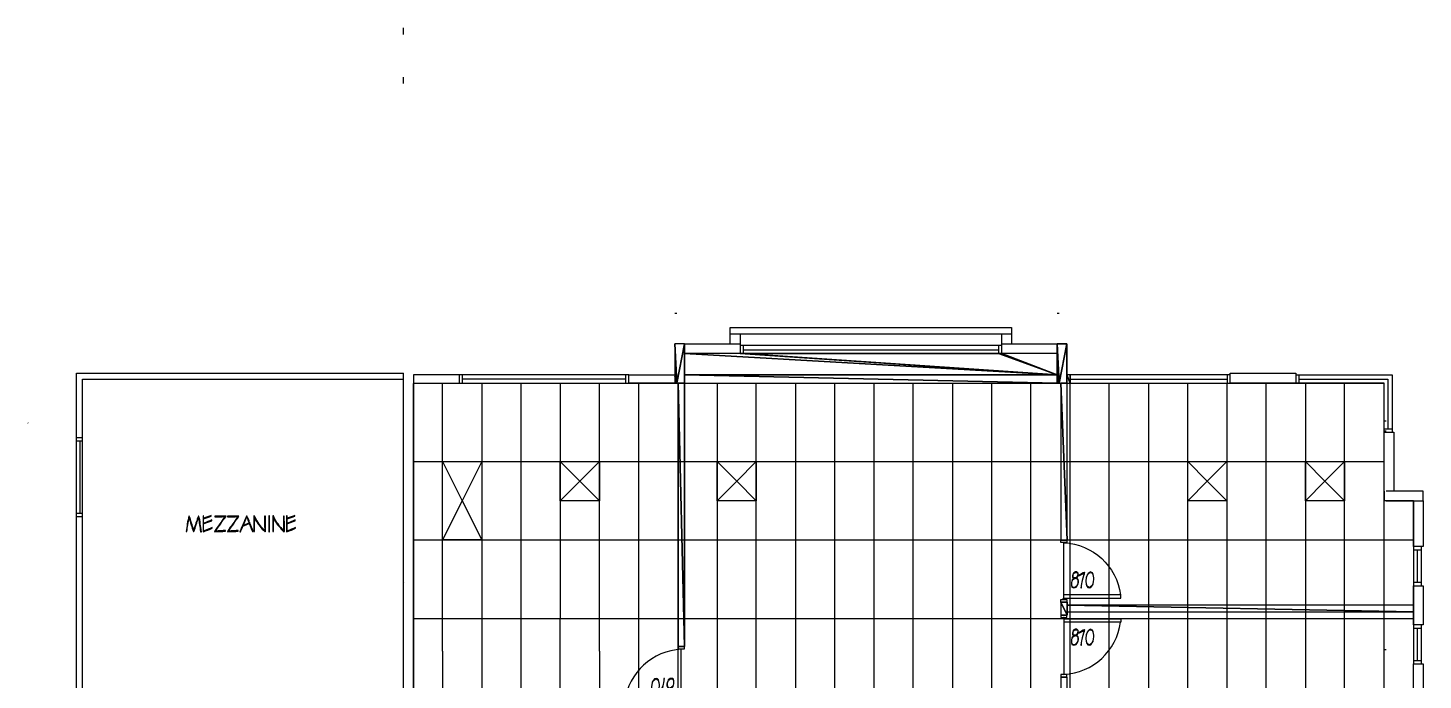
# Model space of a CAD drawing. Header units: millimetres. Extents: x -105583 to -84239, y 226362 to 247787.
# Drawn here: x -105583 to -84239, y 237806 to 247787 of the extents above; entities that cross this region are included whole.
import ezdxf

# ---------------------------------------------------------------- set-up
doc = ezdxf.new("R2010")
doc.units = ezdxf.units.MM
doc.header["$LTSCALE"] = 25.4
doc.linetypes.add('HIDDEN', pattern=[0.375, 0.25, -0.125])
doc.layers.get('0').update_dxf_attribs({"true_color": 0xff5454})
for name, color, linetype, true_color in [('02_Lvl_1', 7, 'Continuous', 0x009987), ('AC', 3, 'Continuous', 0x00ff00), ('Door', 7, 'Continuous', 0x009987), ('PDF_DOORS', 7, 'Continuous', 0x000000), ('PDF_FASCIA', 7, 'Continuous', 0x000000), ('PDF_HATCH', 7, 'Continuous', 0x000000), ('PDF_PANELS', 1, 'Continuous', 0xff0000), ('PDF_PARTITIONS', 7, 'Continuous', 0x000000), ('PDF_SECTION', 7, 'Continuous', 0x000000), ('PDF_WINDOWS', 7, 'HIDDEN', 0x000000), ('Tiles', 7, 'HIDDEN', 0xb3b3b3)]:
    doc.layers.add(name, color=color, linetype=linetype, true_color=true_color)

# ---------------------------------------------------------------- blocks, each defined once
blk = doc.blocks.new('Group_13')
at = {"layer": 'AC', "color": 0}
for p, q in [((0, 600), (300, 300)), ((0, 600), (600, 600)), ((0, 0), (0, 600)), ((600, 600), (300, 300)), ((600, 600), (600, 0)), ((300, 300), (0, 0)), ((300, 300), (600, 0)), ((600, 0), (0, 0))]:
    blk.add_line(p, q, dxfattribs=at)
blk = doc.blocks.new('Group_22')
at = {"layer": 'AC', "color": 0}
for p, q in [((0, 600), (300, 300)), ((0, 600), (600, 600)), ((0, 0), (0, 600)), ((600, 600), (300, 300)), ((600, 600), (600, 0)), ((300, 300), (0, 0)), ((300, 300), (600, 0)), ((600, 0), (0, 0))]:
    blk.add_line(p, q, dxfattribs=at)
blk.add_blockref('Group_13', (0, 0), dxfattribs=at)
blk = doc.blocks.new('Group_1')
at = {"layer": 'PDF_FASCIA', "color": 7, "true_color": 0xffffff}
for p, q in [((10854, 27203), (12145, 27203)), ((10854, 27102), (10854, 27203)), ((12145, 27203), (15155, 27203)), ((15155, 27203), (15155, 27102)), ((10156, 26954), (10854, 26954)), ((10854, 26954), (10854, 27102)), ((11007, 27102), (10854, 27102)), ((10854, 26954), (11007, 26954)), ((11007, 27102), (11007, 26954)), ((15007, 27102), (11007, 27102)), ((11007, 26954), (11007, 26928)), ((11007, 26928), (11007, 26805)), ((15155, 27102), (15007, 27102)), ((15007, 26954), (15007, 27102)), ((15007, 26954), (15155, 26954)), ((15007, 26928), (15007, 26954)), ((15007, 26805), (15007, 26928)), ((15155, 27102), (15155, 26954)), ((15155, 26954), (15591, 26954)), ((15591, 26954), (15854, 26954)), ((11007, 26805), (10156, 26805)), ((15854, 26805), (15007, 26805)), ((21306, 23855), (21306, 24553)), ((21455, 24553), (21455, 23855)), ((21429, 23855), (21306, 23855)), ((21455, 23855), (21429, 23855)), ((21306, 23254), (21429, 23254)), ((21306, 22653), (21306, 23254)), ((21429, 23254), (21455, 23254)), ((21455, 23254), (21455, 22653)), ((21429, 22653), (21306, 22653)), ((21455, 22653), (21429, 22653)), ((21306, 22056), (21429, 22056)), ((21306, 21353), (21306, 22056)), ((21429, 22056), (21455, 22056)), ((21455, 22056), (21455, 21353))]:
    blk.add_line(p, q, dxfattribs=at)
at = {"layer": 'PDF_PANELS', "color": 7, "true_color": 0xffffff}
for p, q in [((10156, 26954), (10008, 26954)), ((10008, 26954), (10008, 26479)), ((10156, 26805), (10156, 26954)), ((15854, 26954), (16006, 26954)), ((15854, 26805), (15854, 26954)), ((16006, 26954), (16006, 26479)), ((10156, 26479), (10156, 26805)), ((10156, 26479), (10156, 26805)), ((15854, 26479), (15854, 26805)), ((15854, 26479), (15854, 26805)), ((5855, 26412), (5855, 26505)), ((10008, 26479), (10008, 26454)), ((10156, 26352), (10156, 26479)), ((10156, 26352), (10156, 26479)), ((15854, 26454), (15854, 26479)), ((15854, 26454), (15854, 26479)), ((16006, 26479), (16006, 26352)), ((16006, 26479), (16006, 26352)), ((18504, 26505), (19507, 26505)), ((18504, 26479), (18504, 26505)), ((18504, 26352), (18504, 26479)), ((19507, 26505), (19507, 26479)), ((19507, 26479), (19507, 26352)), ((5855, 24473), (5855, 26412)), ((6007, 26352), (6007, 21133)), ((10008, 26454), (10008, 26352)), ((15854, 26352), (15854, 26454)), ((15854, 26352), (15854, 26454)), ((19507, 26352), (18504, 26352)), ((20858, 25603), (20980, 25603)), ((20858, 24803), (20858, 25603)), ((20980, 25603), (21006, 25603)), ((21006, 25603), (21006, 24701)), ((20858, 24701), (20858, 24803)), ((20858, 24701), (20858, 24655)), ((20858, 24655), (20858, 24553)), ((21006, 24701), (20887, 24701)), ((20887, 24553), (21306, 24553)), ((21455, 24701), (21006, 24701)), ((21306, 24553), (21455, 24553)), ((21455, 24553), (21455, 24701)), ((5855, 22246), (5855, 24473)), ((5855, 22229), (5855, 22246)), ((5859, 22229), (5855, 22229)), ((5855, 22225), (5855, 22229)), ((5855, 21891), (5855, 22225)), ((5855, 21878), (5855, 21891)), ((5855, 20963), (5855, 21878))]:
    blk.add_line(p, q, dxfattribs=at)
at = {"layer": 'PDF_PARTITIONS', "color": 7, "true_color": 0xffffff}
for p, q in [((855, 26505), (5855, 26505)), ((855, 25514), (855, 26505)), ((6007, 26479), (6007, 26467)), ((6706, 26479), (6007, 26479)), ((6706, 26479), (6706, 26352)), ((9305, 26352), (9305, 26479)), ((9305, 26479), (10008, 26479)), ((944, 26412), (5855, 26412)), ((944, 25514), (944, 26412)), ((6007, 26467), (6007, 26424)), ((6007, 26424), (6007, 26352)), ((6007, 26352), (6408, 26352)), ((6425, 26352), (6706, 26352)), ((10008, 26352), (9305, 26352)), ((114, 25743), (110, 25748)), ((855, 25463), (855, 25514)), ((855, 24363), (855, 25463)), ((944, 25463), (944, 25514)), ((944, 24363), (944, 25463)), ((855, 24312), (855, 24363)), ((944, 24312), (944, 24363)), ((855, 15693), (855, 24312)), ((944, 20963), (944, 24312)), ((2540, 24143), (2536, 24113)), ((2544, 24172), (2540, 24143)), ((2548, 24202), (2544, 24172)), ((2544, 24109), (2548, 24134)), ((2553, 24232), (2548, 24202)), ((2548, 24134), (2553, 24160)), ((2561, 24261), (2553, 24232)), ((2553, 24160), (2557, 24185)), ((2557, 24185), (2561, 24215)), ((2565, 24291), (2561, 24261)), ((2561, 24215), (2565, 24240)), ((2570, 24320), (2565, 24291)), ((2565, 24240), (2570, 24265)), ((2578, 24320), (2570, 24320)), ((2570, 24265), (2574, 24291)), ((2574, 24291), (2582, 24265)), ((2587, 24295), (2578, 24320)), ((2582, 24265), (2591, 24240)), ((2595, 24265), (2587, 24295)), ((2591, 24240), (2599, 24215)), ((2603, 24240), (2595, 24265)), ((2599, 24215), (2608, 24185)), ((2612, 24210), (2603, 24240)), ((2608, 24185), (2616, 24160)), ((2620, 24185), (2612, 24210)), ((2616, 24160), (2625, 24134)), ((2629, 24160), (2620, 24185)), ((2625, 24134), (2633, 24109)), ((2637, 24130), (2629, 24160)), ((2646, 24105), (2637, 24130)), ((2654, 24134), (2646, 24105)), ((2663, 24160), (2654, 24134)), ((2659, 24109), (2667, 24134)), ((2671, 24185), (2663, 24160)), ((2667, 24134), (2675, 24160)), ((2680, 24215), (2671, 24185)), ((2675, 24160), (2684, 24189)), ((2692, 24240), (2680, 24215)), ((2684, 24189), (2692, 24215)), ((2701, 24270), (2692, 24240)), ((2692, 24215), (2701, 24240)), ((2709, 24295), (2701, 24270)), ((2701, 24240), (2714, 24265)), ((2718, 24320), (2709, 24295)), ((2714, 24265), (2722, 24295)), ((2726, 24320), (2718, 24320)), ((2722, 24295), (2726, 24265)), ((2730, 24291), (2726, 24320)), ((2726, 24265), (2730, 24240)), ((2739, 24261), (2730, 24291)), ((2730, 24240), (2730, 24215)), ((2730, 24215), (2735, 24185)), ((2735, 24185), (2739, 24160)), ((2743, 24232), (2739, 24261)), ((2739, 24160), (2743, 24134)), ((2747, 24202), (2743, 24232)), ((2743, 24134), (2747, 24109)), ((2752, 24172), (2747, 24202)), ((2756, 24143), (2752, 24172)), ((2760, 24109), (2756, 24143)), ((2798, 24325), (2790, 24325)), ((2790, 24325), (2790, 24295)), ((2790, 24295), (2790, 24265)), ((2790, 24265), (2790, 24236)), ((2790, 24236), (2790, 24202)), ((2790, 24202), (2790, 24172)), ((2790, 24172), (2790, 24143)), ((2790, 24143), (2790, 24113)), ((2798, 24287), (2798, 24325)), ((2828, 24299), (2798, 24287)), ((2798, 24278), (2828, 24287)), ((2798, 24244), (2798, 24278)), ((2798, 24210), (2798, 24244)), ((2832, 24223), (2798, 24210)), ((2798, 24202), (2832, 24215)), ((2798, 24172), (2798, 24202)), ((2798, 24147), (2798, 24172)), ((2798, 24117), (2798, 24147)), ((2857, 24308), (2828, 24299)), ((2828, 24287), (2857, 24299)), ((2862, 24236), (2832, 24223)), ((2832, 24215), (2862, 24227)), ((2887, 24320), (2857, 24308)), ((2857, 24299), (2887, 24308)), ((2891, 24248), (2862, 24236)), ((2862, 24227), (2891, 24236)), ((2896, 24130), (2866, 24117)), ((2913, 24329), (2887, 24320)), ((2887, 24308), (2913, 24320)), ((2921, 24261), (2891, 24248)), ((2891, 24236), (2921, 24248)), ((2929, 24143), (2896, 24130)), ((2896, 24117), (2929, 24134)), ((2913, 24320), (2913, 24329)), ((2921, 24248), (2921, 24261)), ((2929, 24134), (2929, 24143)), ((3010, 24316), (2968, 24316)), ((2968, 24316), (2968, 24308)), ((2968, 24308), (3006, 24308)), ((3006, 24143), (2984, 24113)), ((3001, 24117), (3018, 24147)), ((3006, 24308), (3044, 24308)), ((3023, 24168), (3006, 24143)), ((3052, 24316), (3010, 24316)), ((3018, 24147), (3040, 24177)), ((3044, 24198), (3023, 24168)), ((3040, 24177), (3061, 24202)), ((3044, 24308), (3082, 24308)), ((3065, 24227), (3044, 24198)), ((3095, 24320), (3052, 24316)), ((3061, 24202), (3078, 24232)), ((3082, 24253), (3065, 24227)), ((3078, 24232), (3099, 24261)), ((3082, 24308), (3124, 24312)), ((3103, 24282), (3082, 24253)), ((3133, 24320), (3095, 24320)), ((3099, 24261), (3120, 24287)), ((3124, 24312), (3103, 24282)), ((3120, 24287), (3141, 24316)), ((3141, 24316), (3133, 24320)), ((3205, 24316), (3162, 24316)), ((3162, 24316), (3162, 24308)), ((3162, 24308), (3205, 24308)), ((3200, 24143), (3183, 24113)), ((3222, 24168), (3200, 24143)), ((3200, 24117), (3217, 24147)), ((3247, 24316), (3205, 24316)), ((3205, 24308), (3243, 24308)), ((3217, 24147), (3238, 24177)), ((3243, 24198), (3222, 24168)), ((3238, 24177), (3260, 24202)), ((3243, 24308), (3281, 24308)), ((3264, 24227), (3243, 24198)), ((3289, 24320), (3247, 24316)), ((3260, 24202), (3277, 24232)), ((3281, 24253), (3264, 24227)), ((3277, 24232), (3298, 24261)), ((3281, 24308), (3323, 24312)), ((3302, 24282), (3281, 24253)), ((3332, 24320), (3289, 24320)), ((3298, 24261), (3319, 24287)), ((3323, 24312), (3302, 24282)), ((3319, 24287), (3336, 24316)), ((3336, 24316), (3332, 24320)), ((3378, 24143), (3365, 24113)), ((3374, 24109), (3387, 24134)), ((3391, 24172), (3378, 24143)), ((3387, 24134), (3399, 24164)), ((3404, 24202), (3391, 24172)), ((3399, 24164), (3412, 24193)), ((3416, 24232), (3404, 24202)), ((3408, 24168), (3450, 24185)), ((3416, 24181), (3408, 24177)), ((3408, 24177), (3408, 24168)), ((3412, 24193), (3421, 24219)), ((3429, 24261), (3416, 24232)), ((3437, 24189), (3416, 24181)), ((3421, 24219), (3433, 24248)), ((3442, 24291), (3429, 24261)), ((3433, 24248), (3446, 24274)), ((3463, 24202), (3437, 24189)), ((3454, 24320), (3442, 24291)), ((3446, 24274), (3459, 24304)), ((3450, 24185), (3497, 24206)), ((3463, 24320), (3454, 24320)), ((3459, 24304), (3467, 24282)), ((3471, 24295), (3463, 24320)), ((3484, 24210), (3463, 24202)), ((3467, 24282), (3476, 24257)), ((3484, 24270), (3471, 24295)), ((3476, 24257), (3484, 24236)), ((3492, 24244), (3484, 24270)), ((3484, 24236), (3492, 24215)), ((3492, 24215), (3484, 24210)), ((3501, 24215), (3492, 24244)), ((3497, 24206), (3509, 24172)), ((3505, 24215), (3501, 24215)), ((3509, 24210), (3505, 24215)), ((3518, 24177), (3505, 24210)), ((3505, 24210), (3509, 24210)), ((3509, 24172), (3518, 24143)), ((3531, 24147), (3518, 24177)), ((3518, 24143), (3531, 24113)), ((3543, 24113), (3531, 24147)), ((3564, 24325), (3564, 24291)), ((3573, 24325), (3564, 24325)), ((3564, 24291), (3564, 24261)), ((3564, 24261), (3564, 24232)), ((3564, 24232), (3564, 24202)), ((3564, 24202), (3564, 24172)), ((3564, 24172), (3564, 24143)), ((3564, 24143), (3564, 24113)), ((3590, 24291), (3573, 24325)), ((3577, 24291), (3586, 24270)), ((3577, 24265), (3577, 24291)), ((3577, 24240), (3577, 24265)), ((3577, 24215), (3577, 24240)), ((3577, 24189), (3577, 24215)), ((3577, 24160), (3577, 24189)), ((3577, 24134), (3577, 24160)), ((3577, 24109), (3577, 24134)), ((3586, 24270), (3598, 24248)), ((3603, 24265), (3590, 24291)), ((3598, 24248), (3611, 24232)), ((3615, 24244), (3603, 24265)), ((3611, 24232), (3624, 24210)), ((3632, 24219), (3615, 24244)), ((3624, 24210), (3641, 24185)), ((3649, 24193), (3632, 24219)), ((3641, 24185), (3658, 24164)), ((3666, 24172), (3649, 24193)), ((3658, 24164), (3675, 24143)), ((3683, 24151), (3666, 24172)), ((3675, 24143), (3691, 24121)), ((3696, 24134), (3683, 24151)), ((3691, 24121), (3713, 24105)), ((3713, 24117), (3696, 24134)), ((3742, 24320), (3730, 24320)), ((3730, 24320), (3730, 24291)), ((3730, 24291), (3730, 24265)), ((3730, 24265), (3730, 24236)), ((3730, 24236), (3730, 24210)), ((3730, 24210), (3730, 24181)), ((3730, 24181), (3730, 24155)), ((3730, 24155), (3734, 24126)), ((3734, 24126), (3734, 24100)), ((3742, 24291), (3742, 24320)), ((3742, 24261), (3742, 24291)), ((3742, 24232), (3742, 24261)), ((3742, 24202), (3742, 24232)), ((3742, 24172), (3742, 24202)), ((3742, 24143), (3742, 24172)), ((3742, 24113), (3742, 24143)), ((3806, 24325), (3793, 24325)), ((3793, 24325), (3793, 24295)), ((3793, 24295), (3793, 24265)), ((3793, 24265), (3793, 24232)), ((3793, 24232), (3793, 24202)), ((3793, 24202), (3793, 24172)), ((3793, 24172), (3793, 24143)), ((3793, 24143), (3793, 24113)), ((3806, 24295), (3806, 24325)), ((3806, 24265), (3806, 24295)), ((3806, 24232), (3806, 24265)), ((3806, 24202), (3806, 24232)), ((3806, 24172), (3806, 24202)), ((3806, 24143), (3806, 24172)), ((3806, 24113), (3806, 24143)), ((3865, 24325), (3857, 24325)), ((3857, 24325), (3857, 24291)), ((3857, 24291), (3857, 24261)), ((3857, 24261), (3857, 24232)), ((3857, 24232), (3857, 24202)), ((3857, 24202), (3857, 24172)), ((3857, 24172), (3857, 24143)), ((3857, 24143), (3857, 24113)), ((3878, 24291), (3865, 24325)), ((3865, 24291), (3878, 24270)), ((3865, 24265), (3865, 24291)), ((3865, 24240), (3865, 24265)), ((3865, 24215), (3865, 24240)), ((3865, 24189), (3865, 24215)), ((3865, 24160), (3865, 24189)), ((3865, 24134), (3865, 24160)), ((3865, 24109), (3865, 24134)), ((3890, 24265), (3878, 24291)), ((3878, 24270), (3886, 24248)), ((3886, 24248), (3899, 24232)), ((3903, 24244), (3890, 24265)), ((3899, 24232), (3912, 24210)), ((3920, 24219), (3903, 24244)), ((3912, 24210), (3929, 24185)), ((3941, 24193), (3920, 24219)), ((3929, 24185), (3950, 24164)), ((3954, 24172), (3941, 24193)), ((3950, 24164), (3967, 24143)), ((3971, 24151), (3954, 24172)), ((3967, 24143), (3984, 24121)), ((3988, 24134), (3971, 24151)), ((3984, 24121), (4000, 24105)), ((4005, 24117), (3988, 24134)), ((4030, 24320), (4022, 24320)), ((4022, 24320), (4022, 24291)), ((4022, 24291), (4022, 24265)), ((4022, 24265), (4022, 24236)), ((4022, 24236), (4022, 24210)), ((4022, 24210), (4022, 24181)), ((4022, 24181), (4022, 24155)), ((4022, 24155), (4022, 24126)), ((4022, 24126), (4022, 24100)), ((4030, 24291), (4030, 24320)), ((4030, 24261), (4030, 24291)), ((4034, 24232), (4030, 24261)), ((4034, 24202), (4034, 24232)), ((4034, 24172), (4034, 24202)), ((4034, 24143), (4034, 24172)), ((4034, 24113), (4034, 24143)), ((4077, 24325), (4068, 24325)), ((4068, 24325), (4068, 24295)), ((4068, 24295), (4068, 24265)), ((4068, 24265), (4068, 24236)), ((4068, 24236), (4068, 24202)), ((4068, 24202), (4068, 24172)), ((4068, 24172), (4068, 24143)), ((4068, 24143), (4068, 24113)), ((4077, 24287), (4077, 24325)), ((4106, 24299), (4077, 24287)), ((4077, 24278), (4106, 24287)), ((4077, 24244), (4077, 24278)), ((4077, 24210), (4077, 24244)), ((4111, 24223), (4077, 24210)), ((4077, 24202), (4111, 24215)), ((4077, 24172), (4077, 24202)), ((4077, 24147), (4077, 24172)), ((4077, 24117), (4077, 24147)), ((4136, 24308), (4106, 24299)), ((4106, 24287), (4136, 24299)), ((4140, 24236), (4111, 24223)), ((4111, 24215), (4140, 24227)), ((4166, 24320), (4136, 24308)), ((4136, 24299), (4166, 24308)), ((4170, 24248), (4140, 24236)), ((4140, 24227), (4170, 24236)), ((4174, 24130), (4140, 24117)), ((4191, 24329), (4166, 24320)), ((4166, 24308), (4191, 24320)), ((4199, 24261), (4170, 24248)), ((4170, 24236), (4199, 24248)), ((4204, 24143), (4174, 24130)), ((4174, 24117), (4204, 24134)), ((4191, 24320), (4191, 24329)), ((4199, 24248), (4199, 24261)), ((4204, 24134), (4204, 24143)), ((2536, 24113), (2532, 24083)), ((2532, 24083), (2540, 24083)), ((2540, 24083), (2544, 24109)), ((2633, 24109), (2642, 24083)), ((2642, 24083), (2650, 24083)), ((2650, 24083), (2659, 24109)), ((2747, 24109), (2752, 24079)), ((2752, 24079), (2764, 24079)), ((2764, 24079), (2760, 24109)), ((2790, 24113), (2790, 24083)), ((2790, 24083), (2794, 24079)), ((2794, 24079), (2828, 24092)), ((2798, 24092), (2798, 24117)), ((2832, 24105), (2798, 24092)), ((2828, 24092), (2862, 24105)), ((2866, 24117), (2832, 24105)), ((2862, 24105), (2896, 24117)), ((2984, 24113), (2963, 24083)), ((2963, 24083), (2968, 24079)), ((2968, 24079), (3010, 24083)), ((2980, 24088), (3001, 24117)), ((3018, 24092), (2980, 24088)), ((3010, 24083), (3048, 24083)), ((3056, 24092), (3018, 24092)), ((3048, 24083), (3090, 24083)), ((3095, 24096), (3056, 24092)), ((3090, 24083), (3133, 24088)), ((3133, 24096), (3095, 24096)), ((3133, 24088), (3133, 24096)), ((3183, 24113), (3162, 24083)), ((3162, 24083), (3167, 24079)), ((3167, 24079), (3209, 24083)), ((3179, 24088), (3200, 24117)), ((3217, 24092), (3179, 24088)), ((3209, 24083), (3247, 24083)), ((3255, 24092), (3217, 24092)), ((3247, 24083), (3289, 24083)), ((3294, 24096), (3255, 24092)), ((3289, 24083), (3327, 24088)), ((3327, 24096), (3294, 24096)), ((3327, 24088), (3327, 24096)), ((3365, 24113), (3353, 24079)), ((3353, 24079), (3361, 24079)), ((3361, 24079), (3374, 24109)), ((3531, 24113), (3543, 24083)), ((3556, 24083), (3543, 24113)), ((3543, 24083), (3556, 24083)), ((3564, 24113), (3564, 24083)), ((3564, 24083), (3577, 24083)), ((3577, 24083), (3577, 24109)), ((3734, 24100), (3713, 24117)), ((3713, 24105), (3738, 24079)), ((3738, 24079), (3742, 24083)), ((3742, 24083), (3742, 24113)), ((3793, 24113), (3793, 24079)), ((3793, 24079), (3806, 24079)), ((3806, 24079), (3806, 24113)), ((3857, 24113), (3857, 24083)), ((3857, 24083), (3865, 24083)), ((3865, 24083), (3865, 24109)), ((4000, 24105), (4026, 24079)), ((4022, 24100), (4005, 24117)), ((4026, 24079), (4034, 24083)), ((4034, 24083), (4034, 24113)), ((4068, 24113), (4068, 24083)), ((4068, 24083), (4072, 24079)), ((4072, 24079), (4106, 24092)), ((4077, 24092), (4077, 24117)), ((4111, 24105), (4077, 24092)), ((4106, 24092), (4140, 24105)), ((4140, 24117), (4111, 24105)), ((4140, 24105), (4174, 24117))]:
    blk.add_line(p, q, dxfattribs=at)
at = {"layer": 'PDF_SECTION', "color": 0}
for p, q in [((10156, 26479), (15854, 26479)), ((10156, 26479), (15854, 26479)), ((10008, 26352), (10037, 26352)), ((10037, 26352), (10156, 26352)), ((10156, 26352), (15854, 26352)), ((15854, 26352), (15888, 26352)), ((15888, 26352), (16006, 26352)), ((16006, 26352), (16053, 26352))]:
    blk.add_line(p, q, dxfattribs=at)
at = {"layer": 'PDF_WINDOWS', "color": 7, "true_color": 0xffffff}
for p, q in [((11057, 26928), (11007, 26928)), ((14956, 26928), (11057, 26928)), ((11057, 26865), (11057, 26928)), ((15007, 26928), (14956, 26928)), ((14956, 26928), (14956, 26865)), ((11007, 26805), (11057, 26805)), ((11057, 26805), (11057, 26865)), ((11057, 26865), (14956, 26865)), ((11057, 26805), (14956, 26805)), ((14956, 26865), (14956, 26805)), ((14956, 26805), (15007, 26805)), ((6756, 26479), (6706, 26479)), ((9254, 26479), (6756, 26479)), ((6756, 26416), (6756, 26479)), ((9254, 26479), (9254, 26416)), ((9305, 26479), (9254, 26479)), ((16057, 26479), (16006, 26479)), ((18457, 26479), (16057, 26479)), ((16057, 26416), (16057, 26479)), ((18504, 26479), (18457, 26479)), ((18457, 26479), (18457, 26416)), ((19507, 26479), (19554, 26479)), ((19554, 26479), (19554, 26416)), ((19554, 26479), (20980, 26479)), ((20980, 26479), (20980, 25654)), ((6706, 26352), (6756, 26352)), ((9254, 26416), (6756, 26416)), ((6756, 26352), (6756, 26416)), ((6756, 26352), (9254, 26352)), ((9254, 26416), (9254, 26352)), ((9254, 26352), (9305, 26352)), ((16053, 26352), (16057, 26352)), ((16057, 26416), (18457, 26416)), ((16057, 26352), (16057, 26416)), ((16057, 26352), (18457, 26352)), ((18457, 26416), (18457, 26352)), ((18457, 26352), (18504, 26352)), ((19554, 26352), (19507, 26352)), ((19554, 26416), (20917, 26416)), ((19554, 26416), (19554, 26352)), ((20858, 26352), (19554, 26352)), ((20858, 25654), (20858, 26352)), ((20917, 26416), (20917, 25654)), ((20858, 25654), (20917, 25654)), ((20858, 25603), (20858, 25654)), ((20917, 25654), (20980, 25654)), ((20980, 25654), (20980, 25603)), ((944, 25514), (855, 25514)), ((902, 25463), (855, 25463)), ((944, 25463), (902, 25463)), ((902, 25463), (902, 24363)), ((855, 24363), (902, 24363)), ((902, 24363), (944, 24363)), ((855, 24312), (944, 24312)), ((21306, 23855), (21306, 23804)), ((21306, 23804), (21370, 23804)), ((21306, 23804), (21306, 23304)), ((21370, 23304), (21370, 23804)), ((21370, 23804), (21429, 23804)), ((21429, 23804), (21429, 23855)), ((21429, 23304), (21429, 23804)), ((21370, 23304), (21306, 23304)), ((21306, 23304), (21306, 23254)), ((21429, 23304), (21370, 23304)), ((21429, 23254), (21429, 23304)), ((21306, 22653), (21306, 22602)), ((21429, 22602), (21429, 22653)), ((21306, 22602), (21370, 22602)), ((21306, 22602), (21306, 22102)), ((21370, 22102), (21370, 22602)), ((21370, 22602), (21429, 22602)), ((21429, 22102), (21429, 22602)), ((21306, 22102), (21306, 22056)), ((21370, 22102), (21306, 22102)), ((21429, 22102), (21370, 22102)), ((21429, 22056), (21429, 22102))]:
    blk.add_line(p, q, dxfattribs=at)
at = {"layer": 'PDF_SECTION', "color": 0}
mesh = blk.add_polyface(dxfattribs=at)
corners = [(10037, 26352), (10008, 26454), (10008, 26352), (10008, 26479), (10008, 26954), (10156, 26954), (10156, 26352), (10156, 26479), (10156, 26805)]
mesh.append_faces([[corners[k] for k in face] for face in [(0, 1, 2), (5, 7, 8)]], dxfattribs={"vtx0": -1, "color": 0})
mesh.append_faces([[corners[k] for k in face] for face in [(1, 0, 3), (3, 0, 4), (4, 0, 5)]], dxfattribs={"vtx0": -1, "vtx1": -1, "color": 0})
mesh.append_faces([[corners[k] for k in face] for face in [(5, 0, 6), (5, 6, 7)]], dxfattribs={"vtx0": -1, "vtx2": -1, "color": 0})
mesh = blk.add_polyface(dxfattribs=at)
corners = [(15888, 26352), (15854, 26454), (15854, 26352), (15854, 26479), (15854, 26805), (15854, 26954), (16006, 26954), (16006, 26352), (16006, 26479)]
mesh.append_faces([[corners[k] for k in face] for face in [(0, 1, 2), (6, 7, 8)]], dxfattribs={"vtx0": -1, "color": 0})
mesh.append_faces([[corners[k] for k in face] for face in [(1, 0, 3), (3, 0, 4), (4, 0, 5), (5, 0, 6)]], dxfattribs={"vtx0": -1, "vtx1": -1, "color": 0})
mesh.append_faces([[corners[k] for k in face] for face in [(6, 0, 7)]], dxfattribs={"vtx0": -1, "vtx2": -1, "color": 0})
mesh = blk.add_polyface(dxfattribs=at)
corners = [(15854, 26479), (10156, 26805), (10156, 26479), (11007, 26805), (11057, 26805), (14956, 26805), (15007, 26805), (15854, 26805)]
mesh.append_faces([[corners[k] for k in face] for face in [(0, 1, 2), (6, 0, 7)]], dxfattribs={"vtx0": -1, "color": 0})
mesh.append_faces([[corners[k] for k in face] for face in [(1, 0, 3), (3, 0, 4), (4, 0, 5), (5, 0, 6)]], dxfattribs={"vtx0": -1, "vtx1": -1, "color": 0})
mesh = blk.add_polyface(dxfattribs=at)
corners = [(15854, 26352), (10156, 26479), (10156, 26352), (15854, 26479), (15854, 26454)]
mesh.append_faces([[corners[k] for k in face] for face in [(0, 1, 2), (3, 0, 4)]], dxfattribs={"vtx0": -1, "color": 0})
mesh.append_faces([[corners[k] for k in face] for face in [(1, 0, 3)]], dxfattribs={"vtx0": -1, "vtx1": -1, "color": 0})
mesh = blk.add_polyface(dxfattribs=at)
corners = [(16053, 26352), (16006, 26479), (16006, 26352), (16057, 26479), (16057, 26352), (16057, 26416)]
mesh.append_faces([[corners[k] for k in face] for face in [(0, 1, 2), (3, 4, 5)]], dxfattribs={"vtx0": -1, "color": 0})
mesh.append_faces([[corners[k] for k in face] for face in [(1, 0, 3)]], dxfattribs={"vtx0": -1, "vtx1": -1, "color": 0})
mesh.append_faces([[corners[k] for k in face] for face in [(3, 0, 4)]], dxfattribs={"vtx0": -1, "vtx2": -1, "color": 0})
blk = doc.blocks.new('Group_2')
at = {"color": 0}
blk.add_blockref('Group_1', (0, 0), dxfattribs=at)
blk = doc.blocks.new('Group_5')
at = {"layer": 'Tiles', "color": 0}
for p, q in [((270174, 173732), (270174, 174932)), ((270174, 174932), (270620, 174932)), ((270620, 173732), (270620, 174932)), ((270620, 174932), (271220, 174932)), ((271220, 174932), (271220, 173732)), ((271220, 174932), (271820, 174932)), ((271820, 174932), (271820, 173732)), ((271820, 174932), (272420, 174932)), ((272420, 174932), (272420, 173732)), ((272420, 174932), (273020, 174932)), ((273020, 173732), (273020, 174932)), ((273020, 174932), (273620, 174932)), ((273620, 174932), (273620, 173732)), ((273620, 174932), (274220, 174932)), ((274220, 174932), (274220, 173732)), ((274220, 174932), (274820, 174932)), ((274820, 174932), (274820, 173732)), ((274820, 174932), (275420, 174932)), ((275420, 173732), (275420, 174932)), ((275420, 174932), (276020, 174932)), ((276020, 174932), (276020, 173732)), ((276020, 174932), (276620, 174932)), ((276620, 173732), (276620, 174932)), ((276620, 174932), (277220, 174932)), ((277220, 174932), (277220, 173732)), ((277220, 174932), (277820, 174932)), ((277820, 173732), (277820, 174932)), ((277820, 174932), (278420, 174932)), ((278420, 174932), (278420, 173732)), ((278420, 174932), (279020, 174932)), ((279020, 174932), (279020, 173732)), ((279020, 174932), (279620, 174932)), ((279620, 173732), (279620, 174932)), ((279620, 174932), (280219, 174932)), ((280219, 174932), (280219, 173732)), ((280219, 174932), (280820, 174932)), ((280820, 173732), (280820, 174932)), ((280820, 174932), (281420, 174932)), ((281420, 174932), (281420, 173732)), ((281420, 174932), (282020, 174932)), ((282020, 173732), (282020, 174932)), ((282020, 174932), (282620, 174932)), ((282620, 174932), (282620, 173732)), ((282620, 174932), (283220, 174932)), ((283220, 173732), (283220, 174932)), ((283220, 174932), (283820, 174932)), ((283820, 174932), (283820, 173732)), ((283820, 174932), (284420, 174932)), ((284420, 173732), (284420, 174932)), ((284420, 174932), (285020, 174932)), ((285020, 174932), (285020, 173732)), ((270174, 173732), (270620, 173732)), ((270174, 172532), (270174, 173732)), ((270620, 173732), (271220, 173732)), ((270620, 172532), (270620, 173732)), ((271220, 173732), (271220, 172532)), ((271220, 173732), (271820, 173732)), ((271820, 173732), (271820, 172532)), ((271820, 173732), (272420, 173732)), ((272420, 173732), (272420, 172532)), ((272420, 173732), (273020, 173732)), ((273020, 173732), (273620, 173732)), ((273020, 172532), (273020, 173732)), ((273620, 173732), (273620, 172532)), ((273620, 173732), (274220, 173732)), ((274220, 173732), (274220, 172532)), ((274220, 173732), (274820, 173732)), ((274820, 173732), (274820, 172532)), ((274820, 173732), (275420, 173732)), ((275420, 173732), (276020, 173732)), ((275420, 172532), (275420, 173732)), ((276020, 173732), (276020, 172532)), ((276020, 173732), (276620, 173732)), ((276620, 173732), (277220, 173732)), ((276620, 172532), (276620, 173732)), ((277220, 173732), (277220, 172532)), ((277220, 173732), (277820, 173732)), ((277820, 173732), (278420, 173732)), ((277820, 172532), (277820, 173732)), ((278420, 173732), (278420, 172532)), ((278420, 173732), (279020, 173732)), ((279020, 173732), (279020, 172532)), ((279020, 173732), (279620, 173732)), ((279620, 173732), (280219, 173732)), ((279620, 172532), (279620, 173732)), ((280219, 173732), (280219, 172532)), ((280219, 173732), (280820, 173732)), ((280820, 173732), (281420, 173732)), ((280820, 172532), (280820, 173732)), ((281420, 173732), (281420, 172532)), ((281420, 173732), (282020, 173732)), ((282020, 173732), (282620, 173732)), ((282020, 172532), (282020, 173732)), ((282620, 173732), (282620, 172532)), ((282620, 173732), (283220, 173732)), ((283220, 173732), (283820, 173732)), ((283220, 172532), (283220, 173732)), ((283820, 173732), (283820, 172532)), ((283820, 173732), (284420, 173732)), ((284420, 173732), (285020, 173732)), ((284420, 172532), (284420, 173732)), ((285020, 173732), (285020, 173133)), ((285020, 173133), (285020, 172532)), ((285473, 173133), (285020, 173133)), ((285473, 173133), (285473, 172532)), ((270174, 172532), (270620, 172532)), ((270174, 171332), (270174, 172532)), ((270620, 172532), (271220, 172532)), ((270620, 171332), (270620, 172532)), ((271220, 172532), (271220, 171332)), ((271220, 172532), (271820, 172532)), ((271820, 172532), (271820, 171332)), ((271820, 172532), (272420, 172532)), ((272420, 172532), (272420, 171332)), ((272420, 172532), (273020, 172532)), ((273020, 172532), (273620, 172532)), ((273020, 171332), (273020, 172532)), ((273620, 172532), (273620, 171332)), ((273620, 172532), (274220, 172532)), ((274220, 172532), (274220, 171332)), ((274220, 172532), (274820, 172532)), ((274820, 172532), (274820, 171332)), ((274820, 172532), (275420, 172532)), ((275420, 172532), (276020, 172532)), ((275420, 171332), (275420, 172532)), ((276020, 172532), (276020, 171332)), ((276020, 172532), (276620, 172532)), ((276620, 172532), (277220, 172532)), ((276620, 171332), (276620, 172532)), ((277220, 172532), (277220, 171332)), ((277220, 172532), (277820, 172532)), ((277820, 172532), (278420, 172532)), ((277820, 171332), (277820, 172532)), ((278420, 172532), (278420, 171332)), ((278420, 172532), (279020, 172532)), ((279020, 172532), (279020, 171332)), ((279020, 172532), (279620, 172532)), ((279620, 172532), (280219, 172532)), ((279620, 171332), (279620, 172532)), ((280219, 172532), (280219, 171332)), ((280219, 172532), (280820, 172532)), ((280820, 172532), (281420, 172532)), ((280820, 171332), (280820, 172532)), ((281420, 172532), (281420, 171332)), ((281420, 172532), (282020, 172532)), ((282020, 172532), (282620, 172532)), ((282020, 171332), (282020, 172532)), ((282620, 172532), (282620, 171332)), ((282620, 172532), (283220, 172532)), ((283220, 172532), (283820, 172532)), ((283220, 171332), (283220, 172532)), ((283820, 172532), (283820, 171332)), ((283820, 172532), (284420, 172532)), ((284420, 172532), (285020, 172532)), ((284420, 171332), (284420, 172532)), ((285020, 172532), (285020, 171332)), ((285020, 172532), (285473, 172532)), ((285473, 172532), (285473, 171332)), ((270174, 171332), (270620, 171332)), ((270174, 170132), (270174, 171332)), ((270620, 170832), (270620, 171332)), ((270620, 171332), (271220, 171332)), ((271220, 171332), (271220, 170832)), ((271220, 171332), (271820, 171332)), ((271820, 171332), (271820, 170832)), ((271820, 171332), (272420, 171332)), ((272420, 171332), (273020, 171332)), ((272420, 170132), (272420, 171332)), ((273020, 170832), (273020, 171332)), ((273020, 171332), (273620, 171332)), ((273620, 171332), (273620, 170832)), ((273620, 171332), (274220, 171332)), ((274220, 171332), (274220, 170832)), ((274220, 171332), (274820, 171332)), ((274820, 171332), (274820, 170132)), ((274820, 171332), (275420, 171332)), ((275420, 171332), (276020, 171332)), ((275420, 170132), (275420, 171332)), ((276020, 171332), (276020, 170132)), ((276020, 171332), (276620, 171332)), ((276620, 171332), (277220, 171332)), ((276620, 170132), (276620, 171332)), ((277220, 171332), (277220, 170132)), ((277220, 171332), (277820, 171332)), ((277820, 171332), (278420, 171332)), ((277820, 170132), (277820, 171332)), ((278420, 171332), (278420, 170132)), ((278420, 171332), (279020, 171332)), ((279020, 171332), (279020, 170132)), ((279020, 171332), (279620, 171332)), ((279620, 171332), (280219, 171332)), ((279620, 170132), (279620, 171332)), ((280219, 171332), (280219, 170132)), ((280219, 171332), (280820, 171332)), ((280820, 171332), (281420, 171332)), ((280820, 170132), (280820, 171332)), ((281420, 171332), (281420, 170132)), ((281420, 171332), (282020, 171332)), ((282020, 171332), (282620, 171332)), ((282020, 170132), (282020, 171332)), ((282620, 171332), (282620, 170132)), ((282620, 171332), (283220, 171332)), ((283220, 171332), (283820, 171332)), ((283220, 170132), (283220, 171332)), ((283820, 171332), (283820, 170132)), ((283820, 171332), (284420, 171332)), ((284420, 171332), (285020, 171332)), ((284420, 170132), (284420, 171332)), ((285020, 171332), (285020, 170132)), ((285020, 171332), (285473, 171332)), ((285473, 171332), (285473, 170680)), ((270620, 170832), (270620, 170132)), ((271220, 170832), (271220, 170132)), ((271820, 170832), (271820, 170132)), ((273020, 170832), (273020, 170132)), ((273620, 170832), (273620, 170132)), ((274220, 170832), (274220, 170132))]:
    blk.add_line(p, q, dxfattribs=at)
blk = doc.blocks.new('Group_4')
at = {"layer": 'PDF_DOORS', "color": 7, "true_color": 0xffffff}
for p, q in [((0, 948), (0, 910)), ((0, 910), (37, 910)), ((37, 910), (47, 910)), ((47, 910), (47, 891)), ((47, 910), (48, 910)), ((47, 891), (47, 889)), ((47, 889), (919, 889)), ((47, 889), (47, 838)), ((48, 910), (93, 910)), ((93, 910), (93, 948)), ((919, 889), (919, 838)), ((47, 838), (47, 41)), ((913, 838), (47, 838)), ((919, 838), (913, 838)), ((0, 38), (0, 0)), ((47, 38), (0, 38)), ((47, 41), (47, 38)), ((93, 38), (47, 38)), ((93, 0), (93, 38))]:
    blk.add_line(p, q, dxfattribs=at)
for centre, radius, start, end in [((43, 901), 10.6, 122.6611, 291.8165), ((43, 901), 10.6, 57.3389, 122.6611), ((43, 901), 10.6, 291.8165, 0), ((43, 901), 10.6, 0, 57.3389), ((0, 961), 921, 272.8808, 352.3645), ((0, 961), 921, 352.3645, 352.5568), ((0, 961), 921, 272.6532, 272.8808)]:
    blk.add_arc(centre, radius, start, end, dxfattribs=at)
at = {"layer": 'PDF_PANELS', "color": 7, "true_color": 0xffffff}
for p, q in [((93, 948), (0, 948)), ((0, 0), (93, 0))]:
    blk.add_line(p, q, dxfattribs=at)
at = {"layer": 'PDF_PARTITIONS', "color": 7, "true_color": 0xffffff}
for p, q in [((186, 698), (178, 677)), ((178, 677), (178, 665)), ((178, 665), (178, 652)), ((178, 652), (182, 643)), ((182, 643), (186, 639)), ((190, 711), (186, 698)), ((186, 673), (190, 694)), ((186, 660), (186, 673)), ((186, 652), (186, 660)), ((190, 643), (186, 652)), ((199, 720), (190, 711)), ((190, 694), (195, 707)), ((199, 643), (190, 643)), ((195, 707), (203, 711)), ((207, 728), (199, 720)), ((207, 639), (199, 643)), ((203, 711), (212, 720)), ((220, 732), (207, 728)), ((212, 643), (207, 639)), ((212, 720), (224, 724)), ((216, 643), (212, 643)), ((220, 643), (216, 643)), ((233, 732), (220, 732)), ((233, 648), (220, 643)), ((224, 724), (233, 724)), ((246, 732), (233, 732)), ((233, 724), (246, 724)), ((246, 652), (233, 648)), ((237, 639), (246, 648)), ((254, 724), (246, 732)), ((246, 724), (250, 720)), ((250, 665), (246, 652)), ((246, 648), (254, 652)), ((250, 720), (258, 711)), ((254, 677), (250, 665)), ((262, 711), (254, 724)), ((258, 694), (254, 677)), ((254, 652), (258, 665)), ((258, 711), (258, 694)), ((258, 665), (262, 677)), ((262, 694), (262, 711)), ((262, 677), (262, 694)), ((296, 690), (275, 682)), ((275, 682), (275, 673)), ((275, 673), (296, 682)), ((317, 703), (296, 690)), ((296, 682), (317, 694)), ((339, 715), (317, 703)), ((317, 694), (334, 703)), ((334, 703), (356, 715)), ((347, 673), (334, 635)), ((360, 724), (339, 715)), ((343, 639), (347, 656)), ((351, 694), (347, 673)), ((347, 656), (351, 677)), ((356, 715), (351, 694)), ((351, 677), (360, 703)), ((364, 724), (360, 724)), ((360, 703), (364, 724)), ((398, 673), (385, 652)), ((385, 652), (385, 631)), ((389, 627), (394, 648)), ((394, 648), (406, 686)), ((406, 694), (398, 673)), ((406, 686), (432, 715)), ((419, 707), (406, 694)), ((432, 720), (419, 707)), ((444, 728), (432, 720)), ((432, 715), (444, 720)), ((457, 732), (444, 728)), ((444, 720), (453, 724)), ((453, 724), (478, 711)), ((470, 724), (457, 732)), ((483, 715), (470, 724)), ((478, 711), (487, 690)), ((491, 694), (483, 715)), ((487, 690), (495, 665)), ((500, 669), (491, 694)), ((495, 665), (500, 639)), ((504, 643), (500, 669)), ((504, 614), (504, 643)), ((165, 593), (161, 571)), ((161, 571), (161, 546)), ((161, 546), (161, 521)), ((161, 521), (169, 500)), ((174, 610), (165, 593)), ((165, 546), (169, 571)), ((169, 525), (165, 546)), ((169, 571), (174, 593)), ((174, 508), (169, 525)), ((169, 500), (182, 491)), ((182, 622), (174, 610)), ((174, 593), (182, 610)), ((186, 495), (174, 508)), ((195, 635), (182, 622)), ((182, 610), (195, 622)), ((182, 491), (199, 487)), ((186, 639), (195, 635)), ((199, 495), (186, 495)), ((195, 622), (207, 631)), ((216, 500), (199, 495)), ((199, 487), (216, 491)), ((207, 631), (212, 631)), ((212, 631), (216, 631)), ((216, 631), (220, 635)), ((229, 508), (216, 500)), ((216, 491), (233, 500)), ((220, 635), (224, 635)), ((224, 635), (237, 631)), ((241, 516), (229, 508)), ((233, 500), (246, 512)), ((250, 635), (237, 639)), ((237, 631), (246, 627)), ((250, 533), (241, 516)), ((246, 627), (254, 614)), ((246, 512), (254, 529)), ((254, 627), (250, 635)), ((258, 555), (250, 533)), ((262, 614), (254, 627)), ((254, 614), (258, 597)), ((254, 529), (262, 550)), ((258, 597), (258, 580)), ((258, 580), (258, 555)), ((267, 597), (262, 614)), ((262, 550), (267, 576)), ((267, 576), (267, 597)), ((309, 521), (305, 487)), ((305, 487), (313, 487)), ((317, 555), (309, 521)), ((313, 487), (317, 521)), ((322, 576), (317, 555)), ((317, 521), (322, 555)), ((326, 601), (322, 576)), ((322, 555), (326, 576)), ((334, 635), (326, 601)), ((326, 576), (330, 601)), ((330, 601), (343, 639)), ((385, 631), (381, 605)), ((381, 605), (381, 580)), ((381, 580), (385, 555)), ((385, 605), (389, 627)), ((385, 580), (385, 605)), ((389, 559), (385, 580)), ((385, 555), (389, 529)), ((394, 538), (389, 559)), ((389, 529), (398, 512)), ((402, 516), (394, 538)), ((398, 512), (411, 495)), ((415, 504), (402, 516)), ((411, 495), (432, 487)), ((436, 495), (415, 504)), ((432, 487), (457, 495)), ((453, 504), (436, 495)), ((474, 521), (453, 504)), ((457, 495), (474, 516)), ((487, 550), (474, 521)), ((474, 516), (491, 546)), ((495, 584), (487, 550)), ((491, 546), (500, 584)), ((500, 614), (495, 584)), ((500, 639), (500, 614)), ((500, 584), (504, 614))]:
    blk.add_line(p, q, dxfattribs=at)
blk = doc.blocks.new('Group_12')
at = {"layer": 'PDF_DOORS', "color": 7, "true_color": 0xffffff}
for p, q in [((0, 948), (0, 910)), ((0, 910), (37, 910)), ((37, 910), (47, 910)), ((47, 910), (47, 891)), ((47, 910), (48, 910)), ((47, 891), (47, 889)), ((47, 889), (919, 889)), ((47, 889), (47, 838)), ((48, 910), (93, 910)), ((93, 910), (93, 948)), ((919, 889), (919, 838)), ((47, 838), (47, 41)), ((913, 838), (47, 838)), ((919, 838), (913, 838)), ((0, 38), (0, 0)), ((47, 38), (0, 38)), ((47, 41), (47, 38)), ((93, 38), (47, 38)), ((93, 0), (93, 38))]:
    blk.add_line(p, q, dxfattribs=at)
for centre, radius, start, end in [((43, 901), 10.6, 122.6611, 291.8165), ((43, 901), 10.6, 57.3389, 122.6611), ((43, 901), 10.6, 291.8165, 0), ((43, 901), 10.6, 0, 57.3389), ((0, 961), 921, 272.8808, 352.3645), ((0, 961), 921, 352.3645, 352.5568), ((0, 961), 921, 272.6532, 272.8808)]:
    blk.add_arc(centre, radius, start, end, dxfattribs=at)
at = {"layer": 'PDF_PANELS', "color": 7, "true_color": 0xffffff}
for p, q in [((93, 948), (0, 948)), ((0, 0), (93, 0))]:
    blk.add_line(p, q, dxfattribs=at)
at = {"layer": 'PDF_PARTITIONS', "color": 7, "true_color": 0xffffff}
for p, q in [((161, 698), (169, 720)), ((161, 673), (161, 698)), ((161, 648), (161, 673)), ((165, 627), (161, 648)), ((169, 694), (165, 673)), ((165, 673), (169, 648)), ((169, 720), (182, 728)), ((174, 711), (169, 694)), ((169, 648), (174, 627)), ((186, 724), (174, 711)), ((182, 728), (199, 732)), ((199, 724), (186, 724)), ((199, 732), (216, 728)), ((216, 720), (199, 724)), ((216, 728), (233, 720)), ((229, 711), (216, 720)), ((241, 703), (229, 711)), ((233, 720), (246, 707)), ((250, 686), (241, 703)), ((246, 707), (254, 690)), ((258, 665), (250, 686)), ((254, 690), (262, 669)), ((258, 639), (258, 665)), ((262, 669), (267, 643)), ((267, 643), (267, 622)), ((305, 732), (313, 732)), ((309, 698), (305, 732)), ((317, 665), (309, 698)), ((313, 732), (317, 698)), ((317, 698), (322, 665)), ((322, 643), (317, 665)), ((322, 665), (326, 643)), ((326, 618), (322, 643)), ((326, 643), (330, 618)), ((381, 639), (385, 665)), ((385, 665), (389, 690)), ((389, 660), (385, 639)), ((389, 690), (398, 707)), ((394, 682), (389, 660)), ((402, 703), (394, 682)), ((398, 707), (411, 724)), ((415, 715), (402, 703)), ((411, 724), (432, 732)), ((436, 724), (415, 715)), ((432, 732), (457, 724)), ((453, 715), (436, 724)), ((474, 698), (453, 715)), ((457, 724), (474, 703)), ((474, 703), (491, 673)), ((487, 669), (474, 698)), ((495, 635), (487, 669)), ((491, 673), (500, 635)), ((174, 610), (165, 627)), ((174, 627), (182, 610)), ((182, 597), (174, 610)), ((178, 567), (182, 576)), ((178, 555), (178, 567)), ((178, 542), (178, 555)), ((186, 521), (178, 542)), ((182, 610), (195, 597)), ((195, 584), (182, 597)), ((182, 576), (186, 580)), ((186, 580), (195, 584)), ((190, 576), (186, 567)), ((186, 567), (186, 559)), ((186, 559), (186, 546)), ((186, 546), (190, 525)), ((190, 508), (186, 521)), ((199, 576), (190, 576)), ((190, 525), (195, 512)), ((199, 500), (190, 508)), ((195, 597), (207, 588)), ((195, 512), (203, 508)), ((207, 580), (199, 576)), ((207, 491), (199, 500)), ((203, 508), (212, 500)), ((207, 588), (212, 588)), ((212, 576), (207, 580)), ((220, 487), (207, 491)), ((212, 588), (216, 588)), ((216, 576), (212, 576)), ((212, 500), (224, 495)), ((216, 588), (220, 584)), ((220, 576), (216, 576)), ((220, 584), (224, 584)), ((233, 571), (220, 576)), ((233, 487), (220, 487)), ((224, 584), (237, 588)), ((224, 495), (233, 495)), ((246, 567), (233, 571)), ((233, 495), (246, 495)), ((246, 487), (233, 487)), ((237, 588), (246, 593)), ((250, 584), (237, 580)), ((237, 580), (246, 571)), ((246, 593), (254, 605)), ((246, 571), (254, 567)), ((250, 555), (246, 567)), ((246, 495), (250, 500)), ((254, 495), (246, 487)), ((254, 593), (250, 584)), ((254, 542), (250, 555)), ((250, 500), (258, 508)), ((254, 605), (258, 622)), ((262, 605), (254, 593)), ((254, 567), (258, 555)), ((258, 525), (254, 542)), ((262, 508), (254, 495)), ((258, 622), (258, 639)), ((258, 555), (262, 542)), ((258, 508), (258, 525)), ((267, 622), (262, 605)), ((262, 542), (262, 525)), ((262, 525), (262, 508)), ((275, 538), (275, 546)), ((275, 546), (296, 538)), ((296, 529), (275, 538)), ((296, 538), (317, 525)), ((317, 516), (296, 529)), ((317, 525), (334, 516)), ((339, 504), (317, 516)), ((334, 584), (326, 618)), ((330, 618), (343, 580)), ((347, 546), (334, 584)), ((334, 516), (356, 504)), ((360, 495), (339, 504)), ((343, 580), (347, 563)), ((347, 563), (351, 542)), ((351, 525), (347, 546)), ((351, 542), (360, 516)), ((356, 504), (351, 525)), ((360, 516), (364, 495)), ((364, 495), (360, 495)), ((381, 614), (381, 639)), ((385, 588), (381, 614)), ((385, 639), (385, 614)), ((385, 614), (389, 593)), ((385, 567), (385, 588)), ((398, 546), (385, 567)), ((389, 593), (394, 571)), ((394, 571), (406, 533)), ((406, 525), (398, 546)), ((406, 533), (432, 504)), ((419, 512), (406, 525)), ((432, 500), (419, 512)), ((432, 504), (444, 500)), ((444, 491), (432, 500)), ((444, 500), (453, 495)), ((457, 487), (444, 491)), ((453, 495), (478, 508)), ((470, 495), (457, 487)), ((483, 504), (470, 495)), ((478, 508), (487, 529)), ((491, 525), (483, 504)), ((487, 529), (495, 555)), ((500, 550), (491, 525)), ((500, 605), (495, 635)), ((495, 555), (500, 580)), ((500, 635), (504, 605)), ((500, 580), (500, 605)), ((504, 576), (500, 550)), ((504, 605), (504, 576))]:
    blk.add_line(p, q, dxfattribs=at)
blk = doc.blocks.new('Group_11')
at = {"layer": 'PDF_PARTITIONS', "color": 0}
for p, q in [((217782, 136342), (217782, 140372)), ((217782, 140372), (217882, 140372)), ((217882, 140372), (217882, 136342)), ((223636, 140372), (223636, 137971)), ((223736, 140372), (223636, 140372)), ((223736, 137971), (223736, 140372)), ((223636, 137971), (223736, 137971)), ((223636, 137023), (223636, 136823)), ((223636, 137023), (223736, 137023)), ((223636, 136823), (223736, 136823)), ((223736, 136973), (223736, 137023)), ((229033, 136973), (223736, 136973)), ((223736, 136823), (223736, 136873)), ((223736, 136873), (229033, 136873)), ((229033, 136873), (229033, 136973)), ((217782, 136342), (217882, 136342)), ((223636, 135875), (223636, 133573)), ((223639, 135875), (223636, 135875)), ((223736, 135875), (223636, 135875)), ((223736, 133573), (223736, 135875))]:
    blk.add_line(p, q, dxfattribs=at)
at = {"layer": 'Door', "color": 0, "extrusion": (0, 0, -1), "zscale": -1, "rotation": 180}
blk.add_blockref('Group_12', (-223639, 137971), dxfattribs=at)
at = {"layer": 'Door', "color": 0}
blk.add_blockref('Group_4', (223639, 135875), dxfattribs=at)
at = {"layer": 'Door', "color": 0, "rotation": 179.9999991462061}
blk.add_blockref('Group_4', (217879, 136342), dxfattribs=at)
at = {"layer": 'PDF_PARTITIONS', "color": 0}
mesh = blk.add_polyface(dxfattribs=at)
corners = [(217882, 136342), (217782, 140372), (217782, 136342), (217882, 140372)]
mesh.append_faces([[corners[k] for k in face] for face in [(0, 1, 2), (1, 0, 3)]], dxfattribs={"vtx0": -1, "color": 0})
mesh = blk.add_polyface(dxfattribs=at)
corners = [(223736, 137971), (223636, 140372), (223636, 137971), (223736, 140372)]
mesh.append_faces([[corners[k] for k in face] for face in [(0, 1, 2), (1, 0, 3)]], dxfattribs={"vtx0": -1, "color": 0})
mesh = blk.add_polyface(dxfattribs=at)
corners = [(229033, 136873), (223736, 136973), (223736, 136873), (229033, 136973), (223736, 136823), (223636, 137023), (223636, 136823), (223736, 137023)]
mesh.append_faces([[corners[k] for k in face] for face in [(1, 0, 3), (4, 5, 6)]], dxfattribs={"vtx0": -1, "color": 0})
mesh.append_faces([[corners[k] for k in face] for face in [(0, 1, 2), (5, 4, 7), (7, 2, 1)]], dxfattribs={"vtx0": -1, "vtx1": -1, "color": 0})
mesh.append_faces([[corners[k] for k in face] for face in [(7, 4, 2)]], dxfattribs={"vtx0": -1, "vtx2": -1, "color": 0})
blk = doc.blocks.new('Group_49')
at = {"layer": 'PDF_HATCH', "color": 7, "true_color": 0xffffff}
for p, q in [((9898, 17060), (9927, 17060)), ((15744, 17060), (15778, 17060)), ((20748, 15409), (20777, 15409)), ((20748, 15261), (20777, 15261)), ((5745, 12933), (5749, 12937)), ((20748, 11913), (20777, 11913))]:
    blk.add_line(p, q, dxfattribs=at)
at = {"layer": 'PDF_PARTITIONS', "color": 7, "true_color": 0xffffff}
for p, q in [((5745, 21323), (5745, 21425)), ((5745, 20574), (5745, 20671))]:
    blk.add_line(p, q, dxfattribs=at)
at = {"color": 0}
blk.add_blockref('Group_2', (-110, -10365), dxfattribs=at)
at = {"layer": 'AC', "color": 0, "yscale": 2.000000000000005}
blk.add_blockref('Group_22', (6343, 13588), dxfattribs=at)
at = {"layer": 'AC', "color": 0}
for p in [(8143, 14188), (10543, 14188), (17743, 14188), (19543, 14188)]:
    blk.add_blockref('Group_22', p, dxfattribs=at)
at = {"layer": 'PDF_PARTITIONS', "color": 0}
blk.add_blockref('Group_11', (-207836, -124384), dxfattribs=at)
at = {"layer": 'Tiles', "color": 0}
blk.add_blockref('Group_5', (-264277, -158944), dxfattribs=at)

msp = doc.modelspace()

# ---------------------------------------------------------------- block references
at = {"layer": '02_Lvl_1', "color": 0}
msp.add_blockref('Group_49', (-105583, 226362), dxfattribs=at)

doc.saveas('drawing.dxf')
